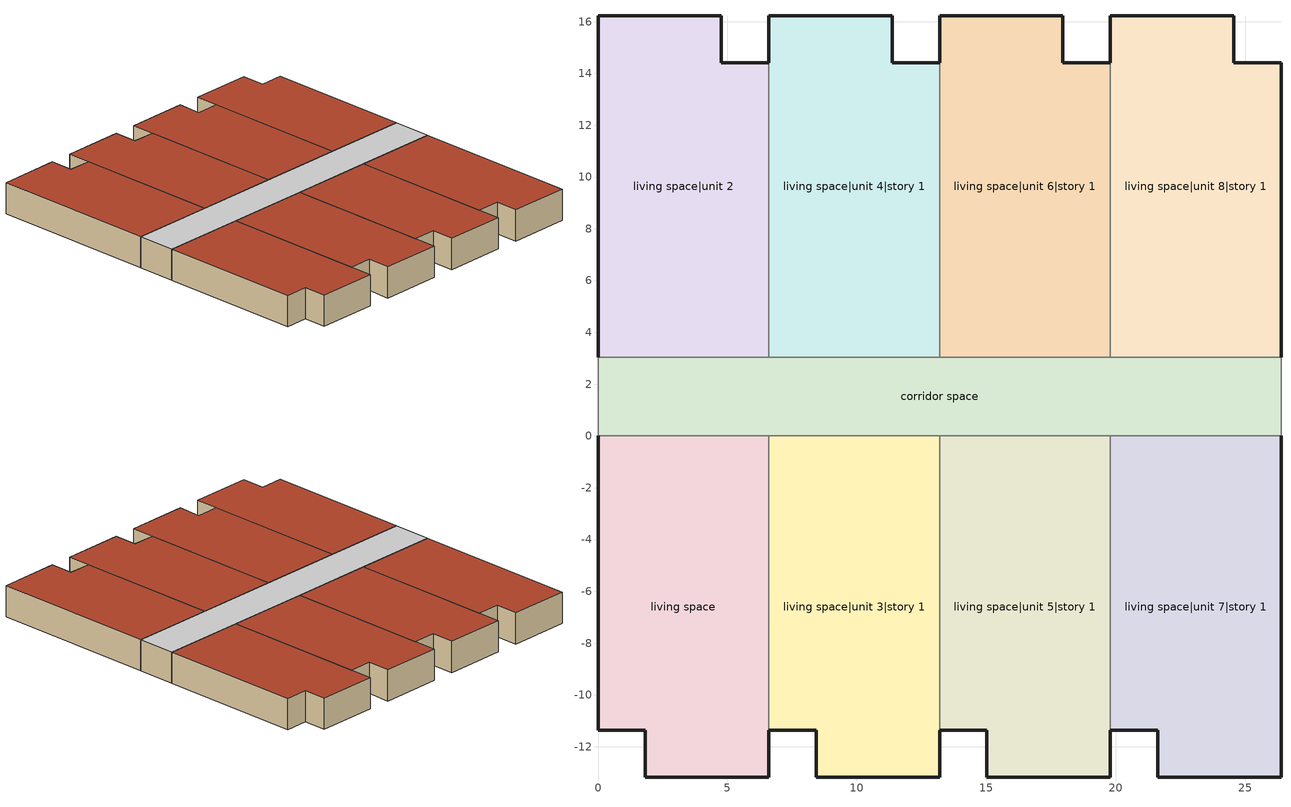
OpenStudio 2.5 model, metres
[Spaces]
living space
 floor ground: 0,-11.36 0,0 6.59,0 6.59,-13.19 1.83,-13.19 1.83,-11.36 z0
 wall outside: 0,0 0,-11.36 1.83,-11.36 1.83,-13.19 6.59,-13.19 6.59,-11.36 z0:2.44
 wall adiabatic: 6.59,0 0,0 z0:2.44
 wall to living space|unit 3|story 1: 6.59,-11.36 6.59,0 z0:2.44
 roof outside: 1.83,-11.36 1.83,-13.19 6.59,-13.19 6.59,0 0,0 0,-11.36 z2.44
living space|unit 2
 floor ground: 0,3.05 0,16.24 4.77,16.24 4.77,14.41 6.59,14.41 6.59,3.05 z0
 wall outside: 6.59,14.41 4.77,14.41 4.77,16.24 0,16.24 0,3.05 z0:2.44
 wall to living space|unit 4|story 1: 6.59,3.05 6.59,14.41 z0:2.44
 wall adiabatic: 0,3.05 6.59,3.05 z0:2.44
 roof outside: 6.59,3.05 6.59,14.41 4.77,14.41 4.77,16.24 0,16.24 0,3.05 z2.44
living space|unit 3|story 1
 floor ground: 6.59,-11.36 6.59,0 13.19,0 13.19,-13.19 8.42,-13.19 8.42,-11.36 z0
 wall outside: 6.59,-11.36 8.42,-11.36 8.42,-13.19 13.19,-13.19 13.19,-11.36 z0:2.44
 wall to living space|unit 5|story 1: 13.19,-11.36 13.19,0 z0:2.44
 wall adiabatic: 13.19,0 6.59,0 z0:2.44
 roof outside: 8.42,-11.36 8.42,-13.19 13.19,-13.19 13.19,0 6.59,0 6.59,-11.36 z2.44
living space|unit 4|story 1
 floor ground: 6.59,3.05 6.59,16.24 11.36,16.24 11.36,14.41 13.19,14.41 13.19,3.05 z0
 wall outside: 13.19,14.41 11.36,14.41 11.36,16.24 6.59,16.24 6.59,14.41 z0:2.44
 wall adiabatic: 6.59,3.05 13.19,3.05 z0:2.44
 wall to living space|unit 6|story 1: 13.19,3.05 13.19,14.41 z0:2.44
 roof outside: 13.19,3.05 13.19,14.41 11.36,14.41 11.36,16.24 6.59,16.24 6.59,3.05 z2.44
living space|unit 5|story 1
 floor ground: 13.19,-11.36 13.19,0 19.78,0 19.78,-13.19 15.02,-13.19 15.02,-11.36 z0
 wall outside: 13.19,-11.36 15.02,-11.36 15.02,-13.19 19.78,-13.19 19.78,-11.36 z0:2.44
 wall to living space|unit 7|story 1: 19.78,-11.36 19.78,0 z0:2.44
 wall adiabatic: 19.78,0 13.19,0 z0:2.44
 roof outside: 15.02,-11.36 15.02,-13.19 19.78,-13.19 19.78,0 13.19,0 13.19,-11.36 z2.44
living space|unit 6|story 1
 floor ground: 13.19,3.05 13.19,16.24 17.95,16.24 17.95,14.41 19.78,14.41 19.78,3.05 z0
 wall outside: 19.78,14.41 17.95,14.41 17.95,16.24 13.19,16.24 13.19,14.41 z0:2.44
 wall adiabatic: 13.19,3.05 19.78,3.05 z0:2.44
 wall to living space|unit 8|story 1: 19.78,3.05 19.78,14.41 z0:2.44
 roof outside: 19.78,3.05 19.78,14.41 17.95,14.41 17.95,16.24 13.19,16.24 13.19,3.05 z2.44
living space|unit 7|story 1
 floor ground: 19.78,-11.36 19.78,0 26.38,0 26.38,-13.19 21.61,-13.19 21.61,-11.36 z0
 wall outside: 19.78,-11.36 21.61,-11.36 21.61,-13.19 26.38,-13.19 26.38,0 z0:2.44
 wall adiabatic: 26.38,0 19.78,0 z0:2.44
 roof outside: 21.61,-11.36 21.61,-13.19 26.38,-13.19 26.38,0 19.78,0 19.78,-11.36 z2.44
living space|unit 8|story 1
 floor ground: 19.78,3.05 19.78,16.24 24.55,16.24 24.55,14.41 26.38,14.41 26.38,3.05 z0
 wall outside: 26.38,3.05 26.38,14.41 24.55,14.41 24.55,16.24 19.78,16.24 19.78,14.41 z0:2.44
 wall adiabatic: 19.78,3.05 26.38,3.05 z0:2.44
 roof outside: 26.38,3.05 26.38,14.41 24.55,14.41 24.55,16.24 19.78,16.24 19.78,3.05 z2.44
corridor space
 floor adiabatic: 0,0 0,3.05 26.38,3.05 26.38,0 z0
 wall adiabatic: 0,3.05 0,0 6.59,0 13.19,0 19.78,0 26.38,0 26.38,3.05 19.78,3.05 13.19,3.05 6.59,3.05 0,3.05 z0:2.44
 ceiling adiabatic: 26.38,0 26.38,3.05 0,3.05 0,0 z2.44
[Building]
Building: Standards Number of Stories=1; Standards Number of Above Ground Stories=1; Standards Building Type=multifamily; Standards Number of Living Units=8
[ThermalZone] Use Ideal Air Loads=No
living zone; living zone|unit 2; living zone|unit 3; living zone|unit 4; living zone|unit 5; living zone|unit 6; living zone|unit 7; living zone|unit 8; corridor zone
[Sizing:Zone] Zone Cooling Design Supply Air Temperature Input Method=SupplyAirTemperature; Zone Cooling Design Supply Air Temperature {C}=14; Zone Cooling Design Supply Air Temperature Difference {deltaC}=11.11; Zone Heating Design Supply Air Temperature Input Method=SupplyAirTemperature; Zone Heating Design Supply Air Temperature {C}=40; Zone Heating Design Supply Air Temperature Difference {deltaC}=11.11; Zone Cooling Design Supply Air Humidity Ratio {kg-H2O/kg-air}=0.0085; Zone Heating Design Supply Air Humidity Ratio {kg-H2O/kg-air}=0.008; Cooling Design Air Flow Method=DesignDay; Heating Design Air Flow Method=DesignDay; Account for Dedicated Outdoor Air System=No; Dedicated Outdoor Air System Control Strategy=NeutralSupplyAir; Dedicated Outdoor Air Low Setpoint Temperature for Design {C}=autosize; Dedicated Outdoor Air High Setpoint Temperature for Design {C}=autosize
living zone; living zone|unit 2; living zone|unit 3; living zone|unit 4; living zone|unit 5; living zone|unit 6; living zone|unit 7; living zone|unit 8; corridor zone
[Space]
Name | Space Type | Thermal Zone | Building Unit
living space | Space Type 1 | living zone | unit 1
living space|unit 2 | Space Type 1 | living zone|unit 2 | unit 2
living space|unit 3|story 1 | Space Type 1 | living zone|unit 3 | unit 3
living space|unit 4|story 1 | Space Type 1 | living zone|unit 4 | unit 4
living space|unit 5|story 1 | Space Type 1 | living zone|unit 5 | unit 5
living space|unit 6|story 1 | Space Type 1 | living zone|unit 6 | unit 6
living space|unit 7|story 1 | Space Type 1 | living zone|unit 7 | unit 7
living space|unit 8|story 1 | Space Type 1 | living zone|unit 8 | unit 8
corridor space | Space Type 2 | corridor zone
[SpaceType]
Name | Standards Space Type
Space Type 1 | living
Space Type 2 | corridor
[BuildingUnit] Building Unit Type=Residential
unit 1; unit 2; unit 3; unit 4; unit 5; unit 6; unit 7; unit 8
